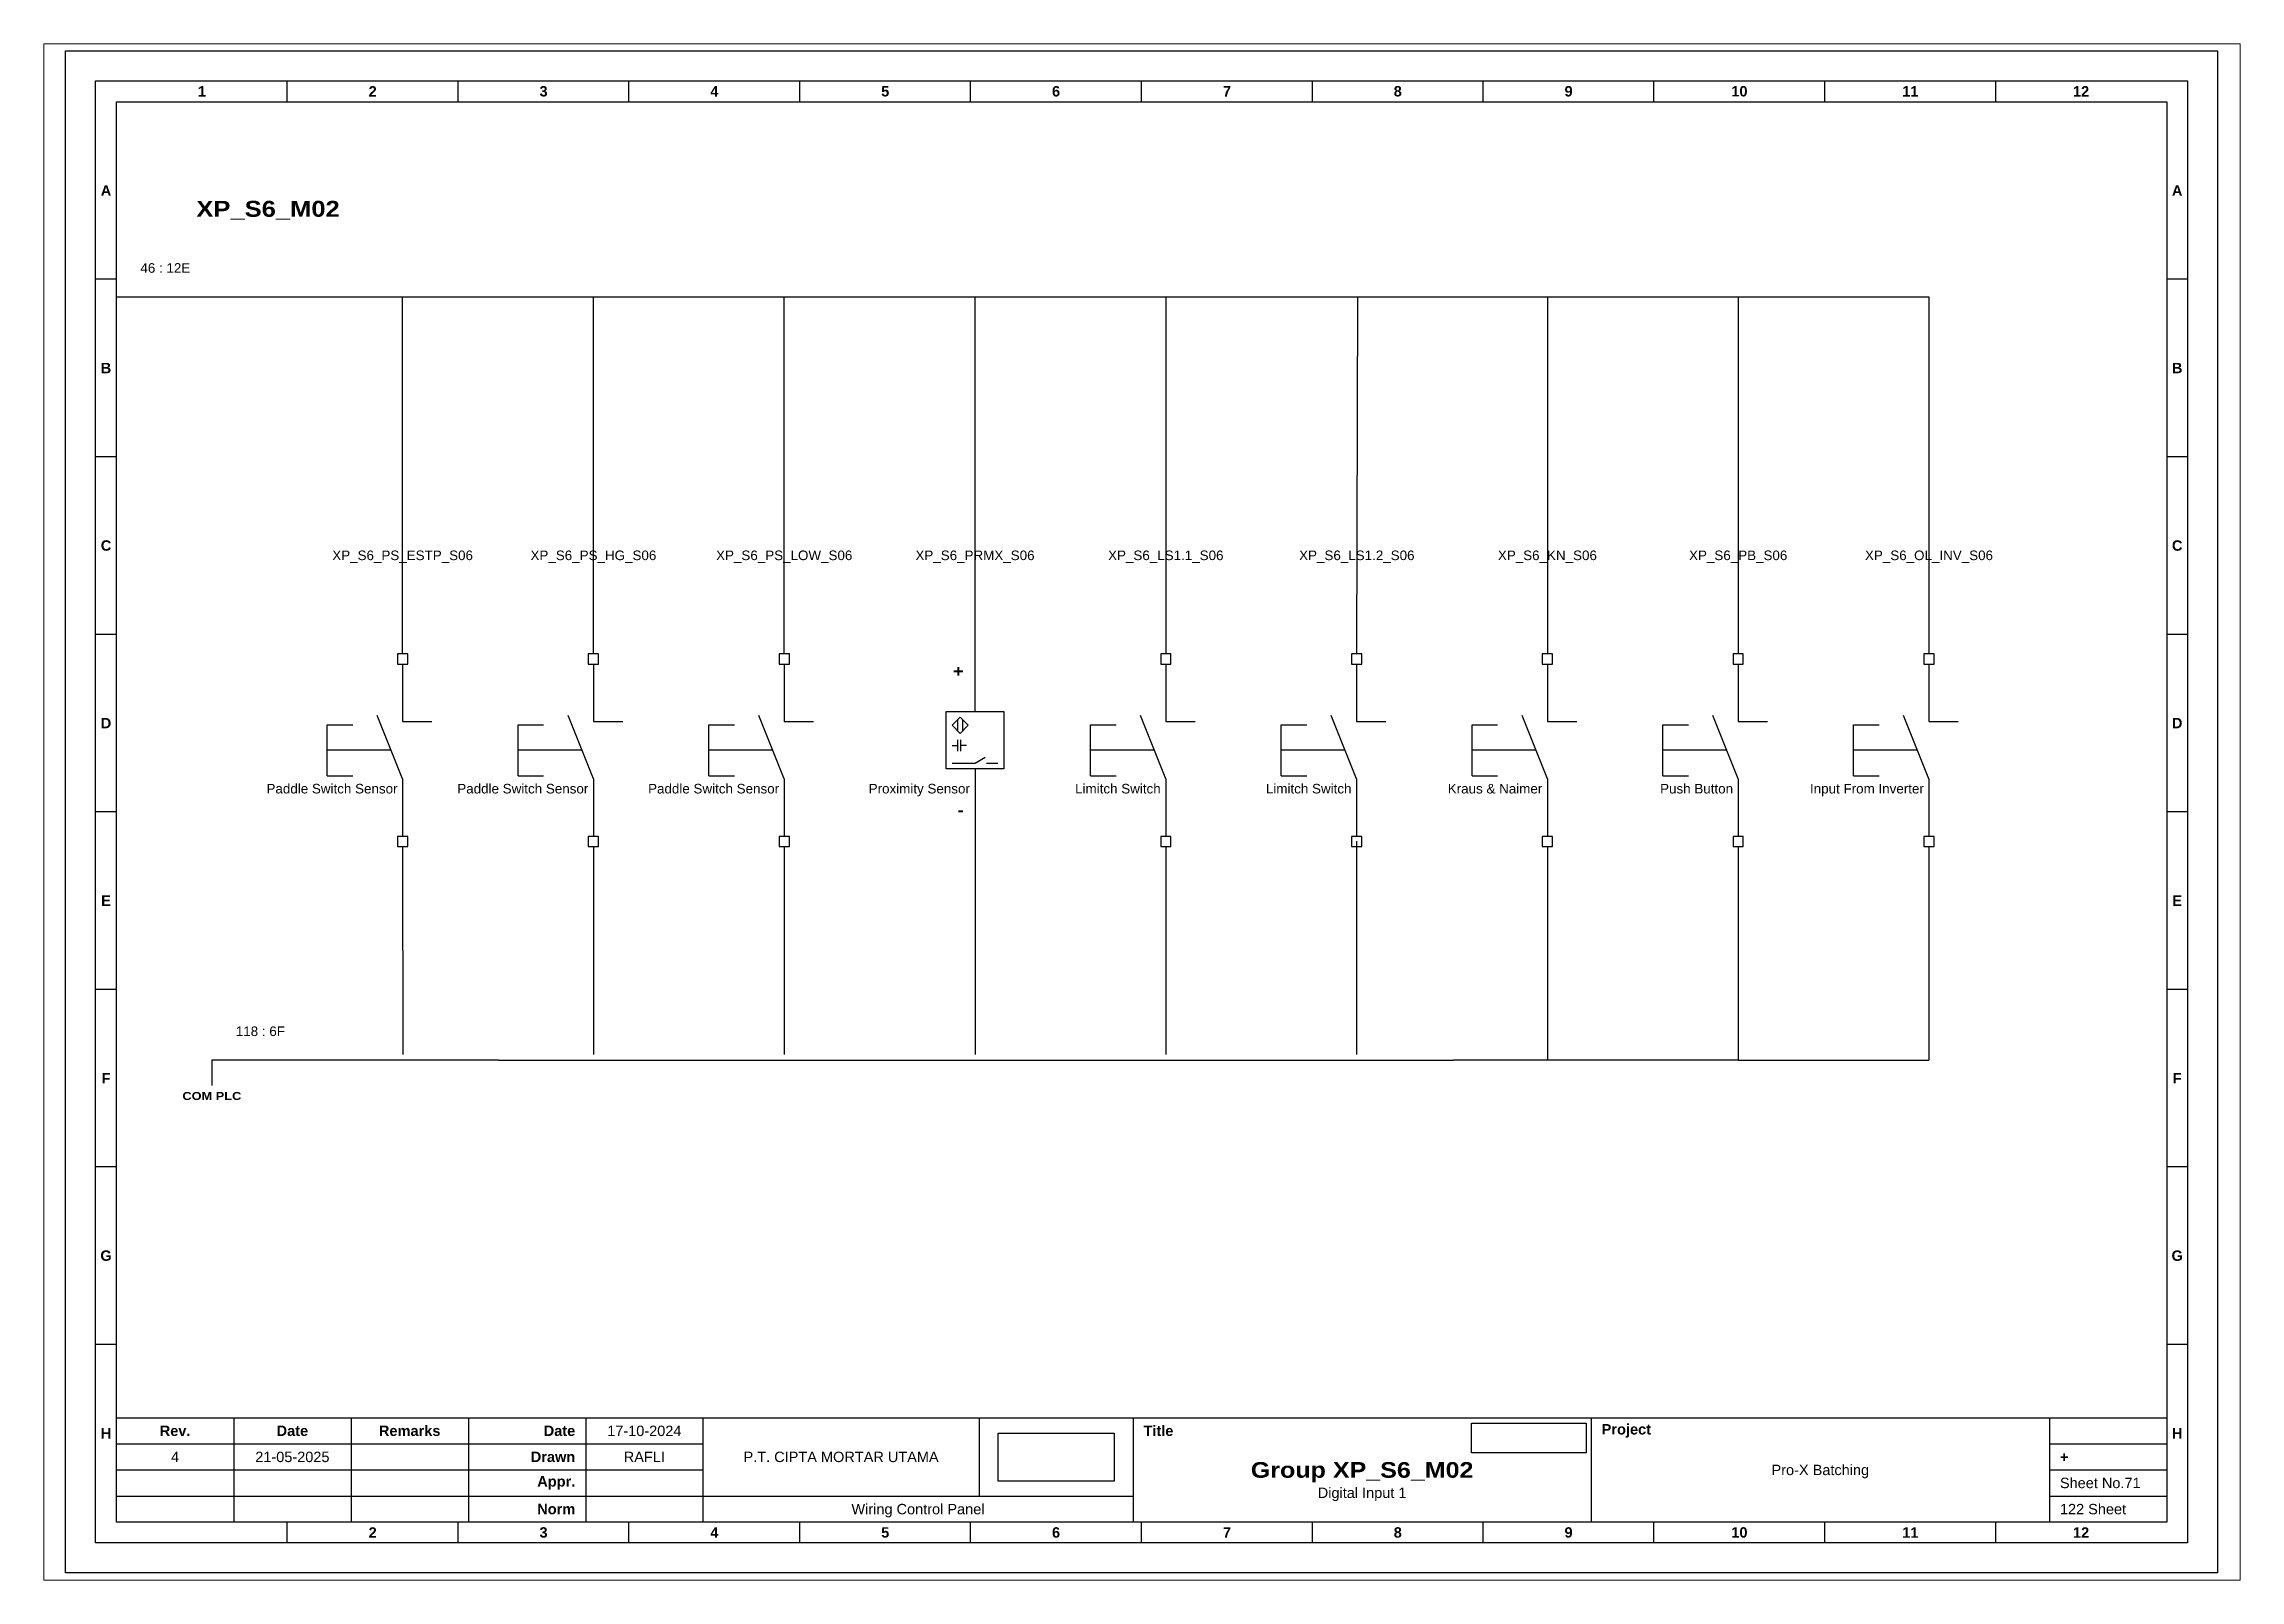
# Paper-space layout 'XP_S6_M02' of a CAD drawing. Header units: centimetres, sheet in millimetres. Extents: x 0 to 821, y 0 to 574.
# The model-space entities are those that its viewports show. They can reach past a viewport. Long polylines and large blocks are cut down to what shows.
import ezdxf
from ezdxf.enums import TextEntityAlignment as Align

# ---------------------------------------------------------------- set-up
doc = ezdxf.new("R2010")
doc.units = ezdxf.units.CM
doc.header["$MEASUREMENT"] = 0
doc.layers.add('MU Project Line', color=7, linetype='Continuous', lineweight=0, true_color=0xfefefe)
doc.styles.add('Bold', font='ariblk.ttf', dxfattribs={"height": 25.4})
doc.styles.get("Standard").update_dxf_attribs({"font": 'arial.ttf'})
picture_1 = doc.add_image_def('image1.png', size_in_pixel=(2048, 847))
picture_2 = doc.add_image_def('image2.png', size_in_pixel=(2092, 542))

# ---------------------------------------------------------------- blocks, each defined once
blk = doc.blocks.new('KOP MU PROJECT')
at = {"color": 6, "ltscale": 50}
for p, q in [((27.74, 184.05), (27.74, 186.66)), ((49.13, 184.05), (49.13, 186.66)), ((70.51, 184.05), (70.51, 186.66)), ((91.89, 184.05), (91.89, 186.66)), ((113.27, 184.05), (113.27, 186.66)), ((134.66, 184.05), (134.66, 186.66)), ((156.04, 184.05), (156.04, 186.66)), ((177.42, 184.05), (177.42, 186.66)), ((198.8, 184.05), (198.8, 186.66)), ((220.19, 184.05), (220.19, 186.66)), ((241.57, 184.05), (241.57, 186.66)), ((6.36, 161.84), (3.75, 161.84)), ((265.59, 161.84), (262.98, 161.84)), ((6.36, 139.63), (3.75, 139.63)), ((265.59, 139.63), (262.98, 139.63)), ((6.36, 117.42), (3.75, 117.42)), ((265.59, 117.42), (262.98, 117.42)), ((6.36, 95.22), (3.75, 95.22)), ((265.59, 95.22), (262.98, 95.22)), ((6.36, 73.01), (3.75, 73.01)), ((265.59, 73.01), (262.98, 73.01)), ((6.36, 50.8), (3.75, 50.8)), ((265.59, 50.8), (262.98, 50.8)), ((6.36, 28.59), (3.75, 28.59)), ((265.59, 28.59), (262.98, 28.59)), ((27.74, 3.75), (27.74, 6.36)), ((49.13, 3.75), (49.13, 6.36)), ((70.51, 3.75), (70.51, 6.36)), ((91.89, 3.75), (91.89, 6.36)), ((113.27, 3.75), (113.27, 6.36)), ((134.66, 3.75), (134.66, 6.36)), ((156.04, 3.75), (156.04, 6.36)), ((177.42, 3.75), (177.42, 6.36)), ((198.8, 3.75), (198.8, 6.36)), ((220.19, 3.75), (220.19, 6.36)), ((241.57, 3.75), (241.57, 6.36))]:
    blk.add_line(p, q, dxfattribs=at)
at = {"ltscale": 50}
for p, q in [((6.36, 19.41), (262.98, 19.41)), ((21.04, 19.41), (21.04, 6.36)), ((35.72, 19.41), (35.72, 6.36)), ((50.41, 19.41), (50.41, 6.36)), ((65.09, 19.41), (65.09, 6.36)), ((79.77, 19.41), (79.77, 6.36)), ((114.35, 19.41), (114.35, 9.62)), ((133.6, 19.41), (133.6, 6.36)), ((190.95, 19.41), (190.95, 6.36)), ((248.3, 19.41), (248.3, 6.36)), ((6.36, 16.15), (79.77, 16.15)), ((248.3, 16.15), (262.98, 16.15)), ((6.36, 12.89), (79.77, 12.89)), ((248.3, 12.89), (262.98, 12.89)), ((6.36, 9.62), (133.6, 9.62)), ((248.3, 9.62), (262.98, 9.62))]:
    blk.add_line(p, q, dxfattribs=at)
at = {"color": 1, "ltscale": 50}
blk.add_lwpolyline([(269.34, 0), (0, 0), (0, 190.41), (269.34, 190.41)], close=True, dxfattribs=at)
at = {"color": 6, "ltscale": 50}
for points in [[(265.59, 3.75), (3.75, 3.75), (3.75, 186.66), (265.59, 186.66)], [(262.98, 6.36), (6.36, 6.36), (6.36, 184.05), (262.98, 184.05)]]:
    blk.add_lwpolyline(points, close=True, dxfattribs=at)
at = {"ltscale": 50, "char_height": 1.305, "attachment_point": 4}
for s, width, heights, insert in [('\\pxqc;{\\fArial|b1|i0|c0|p34;1}', 21.3825, [2.51], (6.36, 185.36)), ('\\pxqc;{\\fArial|b1|i0|c0|p34;2}', 21.3825, [2.51], (27.74, 185.36)), ('\\pxqc;{\\fArial|b1|i0|c0|p34;3}', 21.3825, [2.51], (49.13, 185.36)), ('\\pxqc;{\\fArial|b1|i0|c0|p34;4}', 21.3825, [2.51], (70.51, 185.36)), ('\\pxqc;{\\fArial|b1|i0|c0|p34;5}', 21.3825, [2.51], (91.89, 185.36)), ('\\pxqc;{\\fArial|b1|i0|c0|p34;6}', 21.3825, [2.51], (113.27, 185.36)), ('\\pxqc;{\\fArial|b1|i0|c0|p34;7}', 21.3825, [2.51], (134.66, 185.36)), ('\\pxqc;{\\fArial|b1|i0|c0|p34;8}', 21.3825, [2.51], (156.04, 185.36)), ('\\pxqc;{\\fArial|b1|i0|c0|p34;9}', 21.3825, [2.51], (177.42, 185.36)), ('\\pxqc;{\\fArial|b1|i0|c0|p34;10}', 21.3825, [2.51], (198.8, 185.36)), ('\\pxqc;{\\fArial|b1|i0|c0|p34;11}', 21.3825, [2.51], (220.19, 185.36)), ('\\pxqc;{\\fArial|b1|i0|c0|p34;12}', 21.3825, [2.51], (241.57, 185.36)), ('\\pxqc;{\\fArial|b1|i0|c0|p34;A}', 2.61, [2.51], (3.75, 172.95)), ('\\pxqc;{\\fArial|b1|i0|c0|p34;A}', 2.61, [2.51], (262.98, 172.95)), ('\\pxqc;{\\fArial|b1|i0|c0|p34;B}', 2.61, [2.51], (3.75, 150.74)), ('\\pxqc;{\\fArial|b1|i0|c0|p34;B}', 2.61, [2.51], (262.98, 150.74)), ('\\pxqc;{\\fArial|b1|i0|c0|p34;C}', 2.61, [2.51], (3.75, 128.53)), ('\\pxqc;{\\fArial|b1|i0|c0|p34;C}', 2.61, [2.51], (262.98, 128.53)), ('\\pxqc;{\\fArial|b1|i0|c0|p34;D}', 2.61, [2.51], (3.75, 106.32)), ('\\pxqc;{\\fArial|b1|i0|c0|p34;D}', 2.61, [2.51], (262.98, 106.32)), ('\\pxqc;{\\fArial|b1|i0|c0|p34;E}', 2.61, [2.51], (3.75, 84.11)), ('\\pxqc;{\\fArial|b1|i0|c0|p34;E}', 2.61, [2.51], (262.98, 84.11)), ('\\pxqc;{\\fArial|b1|i0|c0|p34;F}', 2.61, [2.51], (3.75, 61.9)), ('\\pxqc;{\\fArial|b1|i0|c0|p34;F}', 2.61, [2.51], (262.98, 61.9)), ('\\pxqc;{\\fArial|b1|i0|c0|p34;G}', 2.61, [2.51], (3.75, 39.69)), ('\\pxqc;{\\fArial|b1|i0|c0|p34;G}', 2.61, [2.51], (262.98, 39.69)), ('\\pxqc;{\\fArial|b1|i0|c0|p34;H}', 2.61, [2.51], (3.75, 17.47)), ('\\pxqc;{\\fArial|b1|i0|c0|p34;Rev.}', 14.6811, [2.88], (6.36, 17.78)), ('\\pxqc;{\\fArial|b1|i0|c0|p34;Date}', 14.6811, [2.88], (21.04, 17.78)), ('\\pxqc;{\\fArial|b1|i0|c0|p34;Remarks}', 14.6811, [2.88], (35.72, 17.78)), ('\\pxqr;{\\fArial|b1|i0|c0|p34;Date}', 13.3761, [2.88], (50.41, 17.78)), ('\\pxql;{\\fArial|b1|i0|c0|p34;Title}', 50.2419, [2.88], (134.9, 17.78)), ('\\pxql;{\\fArial|b1|i0|c0|p34;Project}', 50.2419, [2.88], (192.25, 17.78)), ('\\pxqc;{\\fArial|b1|i0|c0|p34;H}', 2.61, [2.51], (262.98, 17.47)), ('\\pxqr;{\\fArial|b1|i0|c0|p34;Drawn}', 13.3761, [2.88], (50.41, 14.52)), ('\\pxql;{\\fArial|b1|i0|c0|p34;+}', 14.6811, [2.88], (249.61, 14.52)), ('\\pxqr;{\\fArial|b1|i0|c0|p34;Appr.}', 13.3761, [2.88], (50.41, 11.26)), ('\\pxqr;{\\fArial|b1|i0|c0|p34;Norm}', 13.3761, [2.88], (50.41, 7.99)), ('\\pxqc;{\\fArial|b1|i0|c0|p34;2}', 21.3825, [2.51], (27.74, 5.06)), ('\\pxqc;{\\fArial|b1|i0|c0|p34;3}', 21.3825, [2.51], (49.13, 5.06)), ('\\pxqc;{\\fArial|b1|i0|c0|p34;4}', 21.3825, [2.51], (70.51, 5.06)), ('\\pxqc;{\\fArial|b1|i0|c0|p34;5}', 21.3825, [2.51], (91.89, 5.06)), ('\\pxqc;{\\fArial|b1|i0|c0|p34;6}', 21.3825, [2.51], (113.27, 5.06)), ('\\pxqc;{\\fArial|b1|i0|c0|p34;7}', 21.3825, [2.51], (134.66, 5.06)), ('\\pxqc;{\\fArial|b1|i0|c0|p34;8}', 21.3825, [2.51], (156.04, 5.06)), ('\\pxqc;{\\fArial|b1|i0|c0|p34;9}', 21.3825, [2.51], (177.42, 5.06)), ('\\pxqc;{\\fArial|b1|i0|c0|p34;10}', 21.3825, [2.51], (198.8, 5.06)), ('\\pxqc;{\\fArial|b1|i0|c0|p34;11}', 21.3825, [2.51], (220.19, 5.06)), ('\\pxqc;{\\fArial|b1|i0|c0|p34;12}', 21.3825, [2.51], (241.57, 5.06))]:
    blk.add_mtext_dynamic_manual_height_columns(s, width=width, gutter_width=0.0326, heights=heights, dxfattribs=dict(at, insert=insert))
at = {"ltscale": 50}
for tag, p in [('DATECREATED', (72.43, 17.78)), ('REV', (13.7, 14.52)), ('REVDATE', (28.38, 14.52)), ('REMARKS', (43.06, 14.52)), ('DRAWN', (72.43, 14.52)), ('COMPANY', (97.06, 14.52)), ('APPR', (72.43, 11.26)), ('PROJECT', (219.62, 12.89)), ('NORM', (72.43, 7.99)), ('DRAWINGCATEGORY', (106.68, 7.99)), ('DESCRIPTION', (162.27, 10.03))]:
    blk.add_attdef(tag, text='', height=1.3, dxfattribs=at).set_placement(p, align=Align.MIDDLE_CENTER)
at = {"ltscale": 50, "style": 'Bold'}
blk.add_attdef('TITLE', text='', height=1.96, dxfattribs=at).set_placement((162.27, 12.89), align=Align.MIDDLE_CENTER)
at = {"ltscale": 50}
for tag, p in [('SHEETNUMBER', (249.61, 11.26)), ('TOTALSHEET', (249.61, 7.99))]:
    blk.add_attdef(tag, text='', height=1.3, dxfattribs=at).set_placement(p, align=Align.MIDDLE_LEFT)
image = blk.add_image(picture_1, insert=(116.72, 11.48), size_in_units=(14.5, 6), dxfattribs=at)
image.dxf.flags = 15
image = blk.add_image(picture_2, insert=(175.94, 15.04), size_in_units=(14.36, 3.72), dxfattribs=at)
image.dxf.flags = 15

msp = doc.modelspace()

# ---------------------------------------------------------------- linework, layer by layer
at = {"color": 146, "ltscale": 50, "true_color": 0x105689}
for p, q in [((2519.55, 2147.32), (2543.43, 2147.32)), ((2543.43, 2147.32), (2567.31, 2147.32)), ((2555.37, 2102.63), (2555.37, 2147.32)), ((2567.31, 2147.32), (2591.19, 2147.32)), ((2579.25, 2102.63), (2579.25, 2147.32)), ((2591.19, 2147.32), (2615.07, 2147.32)), ((2603.13, 2102.63), (2603.13, 2147.32)), ((2615.07, 2147.32), (2638.95, 2147.32)), ((2627.01, 2102.63), (2627.01, 2147.32)), ((2638.95, 2147.32), (2662.83, 2147.32)), ((2650.89, 2147.32), (2650.89, 2102.63)), ((2662.83, 2147.32), (2686.71, 2147.32)), ((2674.87, 2147.32), (2674.77, 2102.63)), ((2686.71, 2147.32), (2710.59, 2147.32)), ((2698.65, 2147.32), (2698.65, 2102.63)), ((2710.59, 2147.32), (2722.53, 2147.32)), ((2722.53, 2147.32), (2722.53, 2102.63)), ((2722.53, 2147.32), (2746.41, 2147.32)), ((2746.41, 2147.32), (2746.41, 2102.63)), ((2627.01, 2081.09), (2627.01, 2052.51)), ((2555.37, 2078.53), (2555.4, 2052.51)), ((2579.25, 2078.53), (2579.25, 2052.51)), ((2603.13, 2078.53), (2603.13, 2052.51)), ((2650.89, 2078.53), (2650.89, 2052.51)), ((2674.77, 2079.22), (2674.77, 2052.51)), ((2698.65, 2078.53), (2698.65, 2051.83)), ((2722.53, 2078.53), (2722.53, 2051.83)), ((2746.41, 2078.53), (2746.41, 2051.83)), ((2567.35, 2051.83), (2531.49, 2051.83)), ((2531.49, 2051.83), (2531.49, 2048.63)), ((2567.35, 2051.83), (2615.15, 2051.83)), ((2615.15, 2051.83), (2615.15, 2051.83)), ((2615.15, 2051.83), (2662.95, 2051.83)), ((2662.95, 2051.83), (2686.91, 2051.83)), ((2722.53, 2051.83), (2686.91, 2051.83)), ((2722.53, 2051.83), (2746.41, 2051.83))]:
    msp.add_line(p, q, dxfattribs=at)
at = {"ltscale": 50}
for p, q in [((2555.37, 2101.35), (2555.37, 2094.17)), ((2579.25, 2101.35), (2579.25, 2094.17)), ((2603.13, 2101.35), (2603.13, 2094.17)), ((2627.01, 2095.45), (2627.01, 2102.63)), ((2650.89, 2101.35), (2650.89, 2094.17)), ((2674.77, 2101.35), (2674.77, 2094.17)), ((2698.65, 2101.35), (2698.65, 2094.17)), ((2722.53, 2101.35), (2722.53, 2094.17)), ((2746.41, 2101.35), (2746.41, 2094.17)), ((2624.14, 2091.18), (2624.86, 2091.18)), ((2625.94, 2091.18), (2625.22, 2091.18)), ((2555.37, 2086.99), (2555.37, 2079.81)), ((2579.25, 2086.99), (2579.25, 2079.81)), ((2603.13, 2086.99), (2603.13, 2079.81)), ((2627.01, 2088.27), (2627.01, 2081.09)), ((2628.45, 2088.99), (2629.88, 2088.99)), ((2650.89, 2086.99), (2650.89, 2079.81)), ((2674.77, 2086.99), (2674.77, 2079.81)), ((2698.65, 2086.99), (2698.65, 2079.81)), ((2722.53, 2086.99), (2722.53, 2079.81)), ((2746.41, 2086.99), (2746.41, 2079.81))]:
    msp.add_line(p, q, dxfattribs=at)
at = {"ltscale": 500}
for p, q in [((2555.37, 2086.99), (2552.2, 2094.92)), ((2579.25, 2086.99), (2576.08, 2094.92)), ((2603.13, 2086.99), (2599.96, 2094.92)), ((2650.89, 2086.99), (2647.72, 2094.92)), ((2674.77, 2086.99), (2671.6, 2094.92)), ((2698.65, 2086.99), (2695.48, 2094.92)), ((2722.53, 2086.99), (2719.36, 2094.92)), ((2746.41, 2086.99), (2743.24, 2094.92)), ((2545.94, 2087.38), (2545.94, 2093.78)), ((2545.94, 2093.78), (2549.14, 2093.78)), ((2555.37, 2094.17), (2559.04, 2094.17)), ((2569.82, 2087.38), (2569.82, 2093.78)), ((2569.82, 2093.78), (2573.02, 2093.78)), ((2579.25, 2094.17), (2582.92, 2094.17)), ((2593.7, 2087.38), (2593.7, 2093.78)), ((2593.7, 2093.78), (2596.9, 2093.78)), ((2603.13, 2094.17), (2606.8, 2094.17)), ((2641.46, 2087.38), (2641.46, 2093.78)), ((2641.46, 2093.78), (2644.66, 2093.78)), ((2650.89, 2094.17), (2654.56, 2094.17)), ((2665.34, 2087.38), (2665.34, 2093.78)), ((2665.34, 2093.78), (2668.54, 2093.78)), ((2674.77, 2094.17), (2678.44, 2094.17)), ((2689.22, 2087.38), (2689.22, 2093.78)), ((2689.22, 2093.78), (2692.42, 2093.78)), ((2698.65, 2094.17), (2702.32, 2094.17)), ((2713.1, 2087.38), (2713.1, 2093.78)), ((2713.1, 2093.78), (2716.3, 2093.78)), ((2722.53, 2094.17), (2726.2, 2094.17)), ((2736.98, 2087.38), (2736.98, 2093.78)), ((2736.98, 2093.78), (2740.18, 2093.78)), ((2746.41, 2094.17), (2750.08, 2094.17)), ((2553.94, 2090.58), (2545.94, 2090.58)), ((2577.82, 2090.58), (2569.82, 2090.58)), ((2601.7, 2090.58), (2593.7, 2090.58)), ((2649.46, 2090.58), (2641.46, 2090.58)), ((2673.34, 2090.58), (2665.34, 2090.58)), ((2697.22, 2090.58), (2689.22, 2090.58)), ((2721.1, 2090.58), (2713.1, 2090.58)), ((2744.98, 2090.58), (2736.98, 2090.58)), ((2545.94, 2087.38), (2549.14, 2087.38)), ((2569.82, 2087.38), (2573.02, 2087.38)), ((2593.7, 2087.38), (2596.9, 2087.38)), ((2641.46, 2087.38), (2644.66, 2087.38)), ((2665.34, 2087.38), (2668.54, 2087.38)), ((2689.22, 2087.38), (2692.42, 2087.38)), ((2713.1, 2087.38), (2716.3, 2087.38)), ((2736.98, 2087.38), (2740.18, 2087.38))]:
    msp.add_line(p, q, dxfattribs=at)
for points in [[(2554.73, 2101.35), (2556.01, 2101.35), (2556.01, 2102.63), (2554.73, 2102.63)], [(2578.61, 2101.35), (2579.89, 2101.35), (2579.89, 2102.63), (2578.61, 2102.63)], [(2602.49, 2101.35), (2603.77, 2101.35), (2603.77, 2102.63), (2602.49, 2102.63)], [(2650.25, 2101.35), (2651.53, 2101.35), (2651.53, 2102.63), (2650.25, 2102.63)], [(2674.13, 2101.35), (2675.41, 2101.35), (2675.41, 2102.63), (2674.13, 2102.63)], [(2698.01, 2101.35), (2699.29, 2101.35), (2699.29, 2102.63), (2698.01, 2102.63)], [(2721.89, 2101.35), (2723.17, 2101.35), (2723.17, 2102.63), (2721.89, 2102.63)], [(2745.77, 2101.35), (2747.05, 2101.35), (2747.05, 2102.63), (2745.77, 2102.63)], [(2554.73, 2078.53), (2556.01, 2078.53), (2556.01, 2079.81), (2554.73, 2079.81)], [(2578.61, 2078.53), (2579.89, 2078.53), (2579.89, 2079.81), (2578.61, 2079.81)], [(2602.49, 2078.53), (2603.77, 2078.53), (2603.77, 2079.81), (2602.49, 2079.81)], [(2650.25, 2078.53), (2651.53, 2078.53), (2651.53, 2079.81), (2650.25, 2079.81)], [(2674.13, 2078.53), (2675.41, 2078.53), (2675.41, 2079.81), (2674.13, 2079.81)], [(2698.01, 2078.53), (2699.29, 2078.53), (2699.29, 2079.81), (2698.01, 2079.81)], [(2721.89, 2078.53), (2723.17, 2078.53), (2723.17, 2079.81), (2721.89, 2079.81)], [(2745.77, 2078.53), (2747.05, 2078.53), (2747.05, 2079.81), (2745.77, 2079.81)]]:
    msp.add_lwpolyline(points, close=True, dxfattribs=at)
at = {"ltscale": 50}
for points in [[(2623.42, 2095.45), (2630.6, 2095.45), (2630.6, 2088.27), (2623.42, 2088.27)], [(2625.16, 2092.7), (2624.14, 2093.72), (2625.16, 2094.74), (2626.17, 2093.72)]]:
    msp.add_lwpolyline(points, close=True, dxfattribs=at)
for points in [[(2624.86, 2090.47), (2624.86, 2091.18), (2624.86, 2091.9)], [(2624.87, 2092.99), (2624.87, 2094.45)], [(2625.22, 2090.47), (2625.22, 2091.18), (2625.22, 2091.9)], [(2625.44, 2094.45), (2625.44, 2092.99)], [(2624.14, 2088.99), (2627.01, 2088.99), (2628.26, 2089.71)]]:
    msp.add_lwpolyline(points, dxfattribs=at)

# ---------------------------------------------------------------- block references
msp.add_blockref('KOP MU PROJECT', (2513.19, 1987.66)).add_auto_attribs({'DESCRIPTION': 'Digital Input 1', 'TITLE': 'Group XP_S6_M02', 'PROJECT': 'Pro-X Batching', 'COMPANY': 'P.T. CIPTA MORTAR UTAMA', 'DRAWINGCATEGORY': 'Wiring Control Panel', 'DRAWN': 'RAFLI', 'DATECREATED': '17-10-2024', 'REVDATE': '21-05-2025', 'REV': '4', 'SHEETNUMBER': 'Sheet No.71', 'TOTALSHEET': '122 Sheet'})

# ---------------------------------------------------------------- texts
at = {"ltscale": 500, "style": 'Bold'}
msp.add_text('XP_S6_M02', height=2, dxfattribs=at).set_placement((2529.55, 2157.32))
at = {"ltscale": 500}
msp.add_text('46 : 12E', height=1.2, dxfattribs=at).set_placement((2522.55, 2149.96, -2), align=Align.BOTTOM_LEFT)
at = {"ltscale": 50}
for s, p in [('XP_S6_PS_ESTP_S06', (2555.37, 2114.97)), ('XP_S6_PS_HG_S06', (2579.25, 2114.97)), ('XP_S6_PS_LOW_S06', (2603.13, 2114.97)), ('XP_S6_PRMX_S06', (2627.01, 2114.97)), ('XP_S6_LS1.1_S06', (2650.89, 2114.97)), ('XP_S6_LS1.2_S06', (2674.8, 2114.97)), ('XP_S6_KN_S06', (2698.65, 2114.97)), ('XP_S6_PB_S06', (2722.53, 2114.97)), ('XP_S6_OL_INV_S06', (2746.41, 2114.97))]:
    msp.add_text(s, height=1.2, dxfattribs=at).set_placement(p, align=Align.MIDDLE_CENTER)
at = {"ltscale": 500, "style": 'Bold'}
msp.add_text('+', height=1.44, dxfattribs=at).set_placement((2625.58, 2101.2), align=Align.TOP_RIGHT)
at = {"ltscale": 50}
for s, p in [('Paddle Switch Sensor', (2554.73, 2084.82)), ('Paddle Switch Sensor', (2578.61, 2084.82)), ('Paddle Switch Sensor', (2602.49, 2084.82)), ('Proximity Sensor', (2626.37, 2084.82)), ('Limitch Switch', (2650.25, 2084.82)), ('Limitch Switch', (2674.13, 2084.82)), ('Kraus & Naimer', (2698.01, 2084.82)), ('Push Button', (2721.89, 2084.82)), ('Input From Inverter', (2745.77, 2084.82))]:
    msp.add_text(s, height=1.2, dxfattribs=at).set_placement(p, align=Align.BOTTOM_RIGHT)
at = {"ltscale": 500, "style": 'Bold'}
msp.add_text('-', height=1.44, dxfattribs=at).set_placement((2625.58, 2081.96), align=Align.BOTTOM_RIGHT)
at = {"ltscale": 500}
msp.add_text('118 : 6F', height=1.2, dxfattribs=at).set_placement((2534.49, 2056.03), align=Align.TOP_LEFT)
at = {"ltscale": 50, "style": 'Bold'}
msp.add_text('COM PLC', height=1, dxfattribs=at).set_placement((2531.49, 2047.83), align=Align.TOP_CENTER)

psp = doc.layouts.new('XP_S6_M02')

# ---------------------------------------------------------------- viewports
at = {"layer": 'MU Project Line', "ltscale": 50}
psp.add_viewport(center=(410.5, 287), size=(820.98, 573.9883), view_center_point=(2647.91, 2082.86), view_height=192.1763, dxfattribs=at)

doc.saveas('drawing.dxf')
